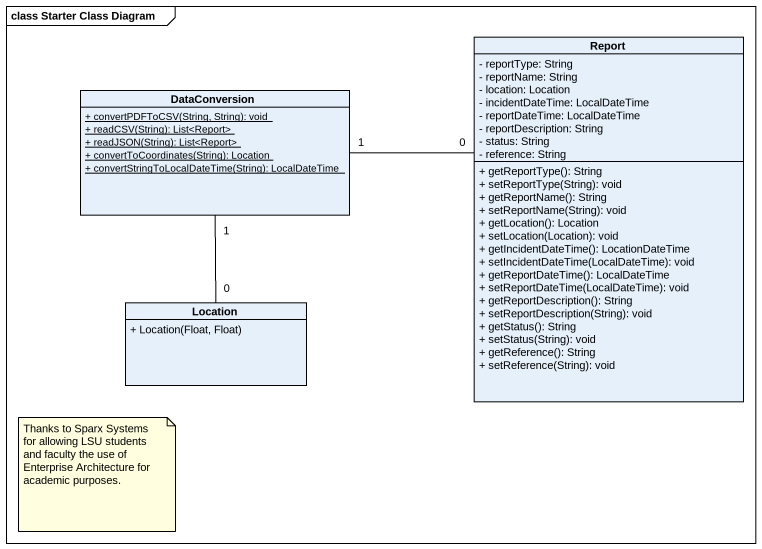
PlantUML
@startuml
mainframe class Starter Class Diagram
hide circle
hide empty members
skinparam classAttributeIconSize 0
class Report {
  - reportType: String
  - reportName: String
  - location: Location
  - incidentDateTime: LocalDateTime
  - reportDateTime: LocalDateTime
  - reportDescription: String
  - status: String
  - reference: String
  + getReportType(): String
  + setReportType(String): void
  + getReportName(): String
  + setReportName(String): void
  + getLocation(): Location
  + setLocation(Location): void
  + getIncidentDateTime(): LocationDateTime
  + setIncidentDateTime(LocalDateTime): void
  + getReportDateTime(): LocalDateTime
  + setReportDateTime(LocalDateTime): void
  + getReportDescription(): String
  + setReportDescription(String): void
  + getStatus(): String
  + setStatus(String): void
  + getReference(): String
  + setReference(String): void
}
class DataConversion {
  {static} + convertPDFToCSV(String, String): void
  {static} + readCSV(String): List<Report>
  {static} + readJSON(String): List<Report>
  {static} + convertToCoordinates(String): Location
  {static} + convertStringToLocalDateTime(String): LocalDateTime
}
class Location {
  + Location(Float, Float)
}
DataConversion "1" -right- "0" Report
DataConversion "1" -- "0" Location
note as N1
  Thanks to Sparx Systems for allowing LSU students and faculty the use of Enterprise Architecture for academic purposes.
end note
@enduml
